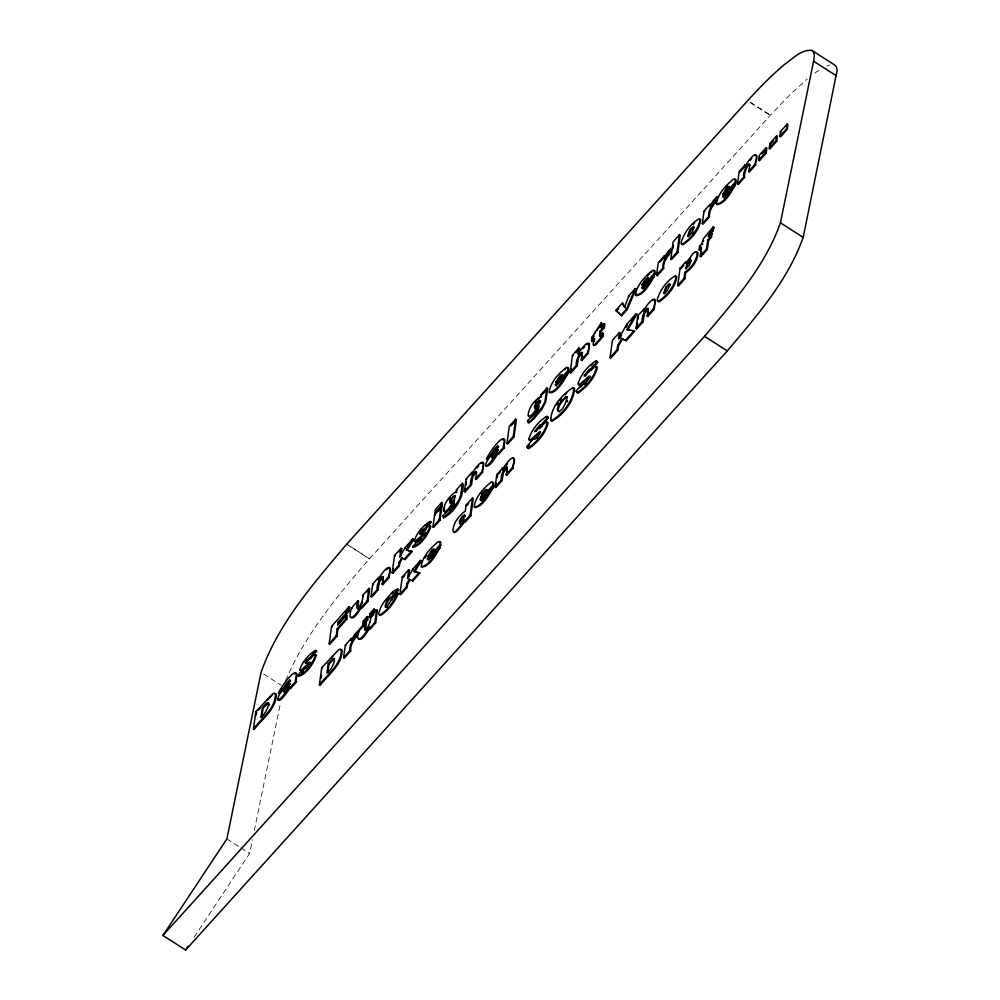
<?xml version="1.0" encoding="UTF-8"?>
<svg xmlns="http://www.w3.org/2000/svg" width="1000" height="1000" viewBox="0 0 1000 1000"><rect width="100%" height="100%" fill="white"/><g stroke="black" fill="none" stroke-linecap="round" stroke-linejoin="round"><path stroke-width="0.75" stroke-dasharray="5 3.75" d="M346.75 544.312L369.475 558.862L346.775 544.087M369.475 558.862L770.413 115.213L789.8 94.925L807.212 79.037M194.175 937.138L249.6 853.5L252.425 839.75M254.312 830.575L280.663 702.2M285.625 680.537C305.05 634.837 337.325 595.925 369.513 558.638M814.775 73.1L821.413 68.662M826.988 65.8L829.938 64.963M750.212 102.275L770.413 115.213M750.175 102.5L770.387 115.438M263.6 673.988L281.275 685.3M226.863 838.95L239.5 847.038M240.763 847.837L249.6 853.5"/><path stroke-width="1.5" d="M486.012 465.675C489.888 467.788 495.363 456.962 498.1 453.562L498.575 454.325L504.487 447.663L504.025 447.113C503.8 445.062 506.925 436.463 502.35 439.8M529.338 439.288L530.1 440.662L531.925 439.712L540.612 432.025M269.25 705.238L268.587 702.812L263.075 708.162L261.775 717.588L261.025 717.1L262.312 707.675C273.762 693.413 266.887 714.2 261.025 717.1M253.463 728.913L255.825 711.675L272.775 693.787A12.875 3.487 -57.4 0 1 275.45 694C275.5 708.562 261.35 718.4 253.463 728.913L254.225 729.4C262.113 718.888 276.262 709.05 276.212 694.488A12.875 3.487 -57.4 0 0 274.788 693.75M256.2 715.037L256.588 712.163L255.825 711.675M290.3 684.425L290.413 683.662L284.488 692.675M319.375 684.887L321.737 667.638L338.675 649.762A12.875 3.487 -57.4 0 1 341.35 649.975C341.4 664.525 327.25 674.362 319.375 684.887L320.138 685.362C328.013 674.85 342.163 665.013 342.113 650.462A12.875 3.487 -57.4 0 0 340.7 649.712M320.138 685.362L320.525 682.5M321.112 678.188L321.512 675.312M338.075 622.212L337.663 625.225L346.45 615.325L347.212 615.812L346.737 619.3L337.95 629.2L336.975 636.25L329.938 644.175L329.175 643.688L331.538 626.45L348.875 606.925L349.637 607.413L349.137 611.112L338.837 622.7L338.075 622.212L348.375 610.625L348.875 606.925M328.212 663.65L326.925 673.062C332.788 670.163 339.663 649.375 328.212 663.65L328.975 664.137L327.863 672.212M329.175 643.688L336.213 635.763L337.188 628.713L345.975 618.812L346.45 615.325M351.2 638.488L350.925 640.525L355.238 633.7L358.2 630.925L358.95 631.413C356.463 638.125 349.862 642.938 350.688 650.975L344.35 658.1L343.587 657.613L345.3 645.125L351.2 638.488L351.962 638.975M357.863 600.825L351.525 607.962C345.613 627.688 358.638 611.9 361.6 605.475L361.325 607.5L362.075 607.987L367.962 601.362L369.675 588.875L368.913 588.387L362.612 595.475C364.675 600.875 353.275 618.4 357.863 600.825L358.625 601.312L357.688 609.038L359.562 607.9M343.587 657.613L349.925 650.487C349.1 642.45 355.7 637.638 358.2 630.925M363.638 624.487L362.875 624.012L363.275 621.062L367.3 616.538L368.062 617.025L367.663 619.963L359.25 629.412C353.338 649.137 366.375 633.362 369.325 626.938L369.05 628.962L369.812 629.45L375.688 622.825L377.4 610.325L376.637 609.837L370.2 617.1L369.438 616.613L369.85 613.675L373.913 609.087L374.675 609.575L374.275 612.513L373.512 612.025L373.913 609.087M361.325 607.5L367.2 600.875L368.913 588.387M371.1 617.425L370.337 616.938C372.4 622.325 361.012 639.862 365.588 622.288L366.35 622.775L365.412 630.487M362.875 624.012L366.9 619.475L367.3 616.538M383.438 576.725L379.288 582.325L378.088 589.963L371.788 597.062L371.025 596.575L372.738 584.075L378.612 577.475L379.375 577.962L379.087 579.987M378.612 577.475L378.325 579.5C381.275 573.088 394.325 557.25 388.413 577L382.088 584.125L382.85 584.612L389.175 577.487L390.337 568.488L389.288 567.55M371.025 596.575L377.325 589.475C375.262 584.087 386.662 566.562 382.088 584.125M369.05 628.962L374.925 622.337L376.637 609.837M382.85 584.612L383.413 580.487M392.175 572.762L398.625 565.513L399.062 562.263L401.688 557.825L402.438 558.312L399.825 562.75L399.387 566L392.938 573.25L392.175 572.762L394.538 555.513L400.988 548.263L401.75 548.75L400.725 556.163M392.938 573.25L393.537 568.938M400.988 548.263L399.762 557.163L405.037 547.712L412.8 538.975L413.562 539.462L407.062 550.487L406.3 550L412.8 538.975M399.913 594.212L406.35 586.962L406.8 583.713L409.412 579.288L410.175 579.775L407.55 584.2L407.113 587.45L400.675 594.7L399.913 594.212L402.275 576.975L408.713 569.725L409.475 570.2L408.462 577.625M408.713 569.725L407.488 578.625L412.762 569.175L420.525 560.438L421.287 560.925L414.787 571.938L414.025 571.462L420.525 560.438M432.938 526.875L434.65 514.388L440.95 507.287L441.712 507.775L440 520.275L433.7 527.362L432.938 526.875L439.237 519.788L440.95 507.287M434.85 512.888L435.3 509.625L441.6 502.537L442.362 503.025L441.912 506.287L435.613 513.375L434.85 512.888L441.15 505.8L441.6 502.537M439.4 547.013C434.9 548.413 431.675 560 427.375 559.012L440.012 544.788L439.913 541.75L438.438 541.562C430.675 547.775 422.438 556.413 421.163 566.65C429.188 565.788 435.075 554.075 439.4 547.013L440.163 547.5C435.838 554.562 429.95 566.275 421.925 567.137M428.288 560.188L440.775 545.275L440.675 542.238L439.2 542.05M462.312 483.237L456.413 489.875L456.163 491.725C449.6 495.575 443.762 503.363 443.462 511.225L445.262 511.538L447.775 509.625L454.575 500.562L452.475 506.512L442.925 515.862L443.525 517.775L450.9 510.938L458.775 500.375L460.637 495.562L462.312 483.237L463.075 483.725C464.075 497.15 454.45 512.575 443.562 517.788M476.188 472L472.675 477.188L471.475 484.825L465.175 491.925L464.412 491.438L466.125 478.95L472 472.337L472.762 472.825L470.8 475.025M465.175 491.925L465.562 489.15M466.125 484.988L466.512 482.212M466.1 505.112L465.275 511.087C458.975 515.662 452.987 523.188 452.962 531.263L454 531.925L455.975 530.938L460.475 526.15L464.45 519.987L464.2 521.838L464.963 522.325L470.863 515.688L473.225 498.438L472.463 497.95L466.1 505.112L466.863 505.6L468.675 503.55M472 472.337L471.712 474.375C474.663 467.95 487.713 452.113 481.8 471.863L475.475 478.988L476.238 479.475L482.562 472.35L483.725 463.363L482.675 462.425M464.412 491.438L470.712 484.338C468.65 478.963 480.05 461.425 475.475 478.988M464.2 521.838L470.1 515.2L472.463 497.95M492.287 487.488C487.775 488.888 484.562 500.462 480.25 499.487L492.887 485.262L492.8 482.212L491.325 482.025C483.55 488.25 475.325 496.875 474.05 507.113C482.075 506.262 487.95 494.55 492.287 487.488L493.05 487.975C488.713 495.037 482.837 506.75 474.812 507.6M498.25 450.325L498.35 449.562L492.438 458.575M481.163 500.65L493.65 485.75L493.562 482.7L492.075 482.512M507.5 467.212L503.35 472.812L502.15 480.45L495.85 487.55L495.087 487.062L496.8 474.562L502.675 467.962L503.438 468.45L503.15 470.487L502.4 470L502.675 467.962M495.85 487.55L496.425 483.387M497.188 477.825L497.562 475.05L496.8 474.562M495.087 487.062L501.4 479.963C499.338 474.575 510.737 457.05 506.15 474.613L506.912 475.1L513.237 467.975C512.375 466.275 517.025 456.912 512.612 458.438M506.938 443.562L509.3 426.325L515.612 419.212L516.375 419.7L514.012 436.938L507.7 444.05L506.938 443.562L513.25 436.463L515.612 419.212M506.912 475.1L507.475 470.975M506.15 474.613L512.487 467.488C518.387 447.738 505.35 463.575 502.4 470M540.763 396.488L541.013 394.637L546.912 388L547.675 388.488L545.675 402.15L541.725 409.462L533.975 418.7L528.875 423.025L527.525 420.625L537.062 411.287L539.163 405.337L532.362 414.4L529.85 416.3L528.062 415.988C528.35 408.137 534.188 400.35 540.763 396.488L541.525 396.975L540.525 397.262M546.912 388L544.913 401.662L542.288 407.013L531.35 420.138L528.112 422.537L527.525 420.625M567.35 372.812C562.837 374.212 559.625 385.8 555.325 384.825L567.962 370.6L567.863 367.55L566.388 367.362C558.625 373.575 550.388 382.212 549.113 392.45C557.137 391.6 563.025 379.875 567.35 372.812L568.112 373.3C563.787 380.363 557.9 392.088 549.875 392.938M556.675 386.1L556.087 385.3L568.725 371.087L568.625 368.038L567.15 367.85M582.575 352.55L578.425 358.137L577.225 365.788L570.925 372.875L570.163 372.388L572.525 355.15L578.825 348.05L579.587 348.537L578.713 354.888M570.925 372.875L571.512 368.562M570.163 372.388L576.462 365.3C574.4 359.913 585.8 342.388 581.213 359.95L581.975 360.438L588.312 353.3L589.462 344.312L588.425 343.375M578.825 348.05L577.95 354.4C581.175 347.938 593.362 333.775 587.55 352.812L581.213 359.95M581.975 360.438L582.537 356.312M594.188 341.562L594.587 338.638L592.263 341.25L591.512 340.763L591.987 337.25L601.275 322.775L602.038 323.263L601.388 328.013M600.363 336.775L600.913 331.525L604.375 327.612L604.862 324.113L604.1 323.625L603.612 327.125L600.15 331.037L599.538 335.462L599.6 336.287L602.625 332.962L603.387 333.45L603.387 336.238L595.562 344.988L594.113 345.45L593.875 344.675M601.275 322.775L600.625 327.525L604.1 323.625M626.95 329.55L627.712 330.037L636.888 314.2L636.125 313.712L626.95 329.55L634.888 331.025L626.25 340.75L622.438 339.05L618.425 346.012L617.837 350.213L610.825 358.113L610.062 357.625L612.425 340.375L619.438 332.488L620.2 332.975L619.675 336.887M610.062 357.625L617.087 349.725L617.663 345.525L621.675 338.562L626.25 340.75M619.438 332.488L618.55 339L626.788 324.212L636.125 313.712M648.45 308.55L644.3 314.137L643.1 321.788L636.8 328.875L636.038 328.387L637.75 315.9L643.612 309.288L644.375 309.775L644.1 311.812M636.8 328.875L637.562 323.325M638.125 319.163L638.513 316.388L637.75 315.9M643.612 309.288L643.337 311.325C646.287 304.9 659.325 289.075 653.425 308.812L647.087 315.95L647.85 316.438L654.188 309.3L655.337 300.312L654.3 299.375M636.038 328.387L642.337 321.3C640.275 315.912 651.675 298.387 647.087 315.95M647.85 316.438L648.413 312.312M653.675 275.637C649.175 277.038 645.95 288.612 641.65 287.638L654.287 273.412L654.2 270.363L652.712 270.175C644.95 276.4 636.712 285.025 635.438 295.262C643.462 294.413 649.35 282.7 653.675 275.637L654.438 276.125C650.113 283.188 644.225 294.9 636.2 295.75L636.163 294.175M642.562 288.8L655.05 273.9L654.963 270.85L653.475 270.663M664.163 256L663.888 258.05L668.2 251.225L671.15 248.45L671.912 248.938C669.425 255.65 662.825 260.462 663.65 268.5L657.312 275.625L656.55 275.138L658.263 262.65L664.163 256L664.925 256.488L660.013 262.025M657.312 275.625L657.688 272.85M656.55 275.138L662.887 268.012C662.062 259.975 668.662 255.162 671.15 248.45M670.775 259.113L673.138 241.875L679.463 234.762L680.225 235.25L677.862 252.488L671.538 259.6L670.775 259.113L677.1 252L679.463 234.762M673.112 248.113L673.512 245.238M696.038 252.3L697.975 252.638C697.975 260.725 691.95 268.25 685.662 272.85L684.85 278.812L678.475 285.975L677.725 285.487L680.075 268.238L685.975 261.6L686.737 262.087M685.975 261.6L685.725 263.45L692.85 253.725L695.275 251.812L697.212 252.15C697.212 260.238 691.2 267.762 684.9 272.362L684.087 278.325L677.725 285.487M709.95 204.462L709.675 206.5L713.988 199.675L716.95 196.9L717.7 197.387C715.212 204.1 708.612 208.912 709.438 216.95L703.1 224.075L702.337 223.588L704.05 211.1L709.95 204.462L710.713 204.95M701.4 248.55L699.825 250.325L699.062 249.838L699.55 246.325L701.9 243.675L703.438 238.775L713.225 226.912L713.975 227.4L712.887 231.075L709.825 234.587L708.975 237.05L711.988 233.675L711.225 233.188L708.213 236.562L709.062 234.1L712.125 230.588L713.225 226.912M699.825 250.325L700.312 246.812L699.55 246.325M711.988 233.675L711.5 237.175L708.5 240.562L707.262 249.55L700.95 256.663L700.188 256.175L701.425 247.188L699.062 249.838M700.95 256.663L701.562 252.162M702.337 223.588L708.675 216.462C707.85 208.425 714.45 203.612 716.95 196.9M700.188 256.175L706.5 249.062L707.738 240.075L710.738 236.688L711.225 233.188M734.7 184.425C730.188 185.825 726.975 197.413 722.663 196.425L735.3 182.2L735.212 179.163L733.725 178.975C725.962 185.188 717.738 193.812 716.462 204.062C724.488 203.2 730.362 191.488 734.7 184.425L735.462 184.913C731.125 191.975 725.25 203.688 717.225 204.55M723.575 197.6L736.062 182.688L735.975 179.65L734.488 179.462M750.263 165.175C747.3 162.963 743.775 174.525 744.562 177.4L738.263 184.488L737.5 184L739.212 171.513L745.088 164.9L745.85 165.387L739.975 172M745.088 164.9L744.8 166.938C747.763 160.512 760.8 144.688 754.9 164.425L748.562 171.562L749.325 172.037L755.65 164.913C754.788 163.212 759.438 153.85 755.025 155.375M737.5 184L743.812 176.912C741.75 171.525 753.15 153.988 748.562 171.562M758.675 160.175L759.325 155.375L766.062 147.787L766.825 148.275L766.175 153.075L759.438 160.662L758.675 160.175L765.413 152.587L766.062 147.787M759.438 160.662L759.762 158.262M769.237 148.287L769.887 143.488L776.625 135.9L777.387 136.387L776.725 141.188L770 148.775L769.237 148.287L775.975 140.7L776.625 135.9M770 148.775L770.487 145.175M779.788 136.4L780.45 131.6L787.188 124.012L787.95 124.5L787.288 129.3L780.55 136.888L779.788 136.4L786.525 128.812L787.188 124.012M162.913 935.45L704.55 336.35C733.75 301.7 765.188 266.15 780.425 222.8L813.6 61.225L814.35 56.062L813.775 52.425L811.862 50.4C801.087 49.262 792.688 58.9 784.475 64.475C771.312 75.588 759.275 87.95 747.688 100.662L346.775 544.087C313.788 583.237 278.288 623.4 261.075 672.362L226.863 838.95L162.913 935.45L185.65 950L727.288 350.9C756.488 316.25 787.913 280.7 803.162 237.35L837.087 70.612L836.5 66.975L834.6 64.95L811.862 50.4M444.188 509.812L444.487 508.312M362.175 603.625L362.55 601.975M540.188 403L540.55 401.587M567.087 401.962L567.475 400.588M278.512 698.175C277.275 706.663 289.363 689.325 290.163 687.663L290.637 688.425L296.55 681.762L296.075 681.213C295.85 679.163 298.975 670.55 294.4 673.888M556.413 383L558.513 378.638L562.45 375.2M723 194.112L726.475 188.012L729.025 186.312L729.2 187.125L723 194.112L723.763 194.6L725.863 190.238L729.25 186.737M535.9 431.5L538.538 427.375L541.4 425.175M590.25 377.725L590.438 376.413L581.25 384.188L579.412 385.138L578.65 384.588M309.738 662.212C307.975 668.263 300.538 669.837 298.137 675.7C305.538 673.913 313.263 662.537 315.637 654.638L313 655.65L305.363 663L307.438 659.488L309.6 657.675L310.6 658.337L316.637 651.162L315.325 650.362C308.488 654.737 301.712 662.325 299.65 670.325L302.15 669.362L309.25 662.475L310.5 662.7L301.812 670.675L300.413 670.812L300.338 669.987M703.188 241.675L703.612 240.487M278.562 693.112L284.525 686.812A3.85 1.037 -57.4 0 1 286.663 683.238L289.662 680.062L290.425 680.55L287.425 683.725A3.85 1.037 -57.4 0 0 285.287 687.3L279.325 693.6L278.562 693.112C280.363 687.475 300.625 659.575 295.325 680.725L296.55 681.762M279.325 693.6L280.575 690.6M486.512 459.012L492.475 452.713A3.85 1.037 -57.4 0 1 494.6 449.137L497.612 445.962L498.375 446.45L495.363 449.625A3.85 1.037 -57.4 0 0 493.237 453.2L487.275 459.5L486.512 459.012C488.3 453.387 508.575 425.487 503.263 446.625L504.487 447.663M487.275 459.5L488.512 456.5M628.875 295.725L624.487 307.375L622.375 303.05L615.812 310.425L621.712 315.712L627.3 309.413L636 289.05L635.237 288.562L628.875 295.725L629.637 296.212M397.612 593.1C393.8 601.613 387.85 610.037 379.862 614.938L378.8 614.15L378.85 612.688L381.025 606.763A14.55 3.938 -57.4 0 1 384.525 601.213L392.837 591.6L397.475 588.938L398.612 589.85L392.6 597.125C388.675 595.525 385.238 603.3 385.15 606.838L388.075 605.062L391.688 599.325L397.612 593.1L398.375 593.587C394.562 602.1 388.612 610.525 380.613 615.425L379.562 614.637M620.95 315.225L626.538 308.925L635.237 288.562M428.862 555.925L431.95 551.087L434.5 549.388M454.75 504.312L454.137 505.637L453.375 505.15M481.737 496.388L484.825 491.55L487.375 489.862L485.487 493M289.137 687.4L289.725 686.3M620.062 338.15L621.562 335.45M626.05 327.388L627.55 324.7L626.788 324.212M425 558.038L426.463 555.725M692.225 233.65L693.312 231.938M463.9 522.8L456.725 531.425L454.762 532.413L453.725 531.75M360.887 608.525C358.675 610.938 354.412 619.95 351.138 617.45M368.612 629.975C366.4 632.388 362.137 641.413 358.862 638.9M454.312 502.825L447.175 511.287L445.062 512.288L444.1 510.925M538.9 407.587L533.125 414.888L530.612 416.788L528.825 416.475M185.65 950L188.212 946.137M597.05 330.438L599.55 326.85M557.038 404.95L558.438 402.962M485.688 496.55L483.875 498.9M688.95 259.825L690.462 257.775M506.062 465.7L507.612 463.625M289.662 680.062L289.975 680.763C275.875 694.837 271.488 712.9 289.4 687.175L290.637 688.425M497.612 445.962L497.925 446.662C483.812 460.737 479.425 478.8 497.35 453.075L498.575 454.325M448.95 499.712L450.275 497.975M386.012 600.763L387.45 598.9M559.938 400.95L561.512 398.925M481.012 493.837L482.875 491.45M305.012 661.7L306.337 660.025M284.662 689.075L286.55 686.7M602.625 332.962L602.638 335.75L594.8 344.5L593.35 344.963L593.112 344.188L593.825 338.15L591.512 340.763M391.838 596.638L397.85 589.362M431 558.425L431.912 557.312M309.837 657.85L315.875 650.675M424.4 528.888L430.438 521.712L431.2 522.2L425.163 529.375C423.212 527.163 417.9 534.375 421.1 534.3M476.938 468L478.738 465.85M750.025 160.562L751.825 158.412M301.6 672.975L303.412 670.837M419.913 534.038L427.55 526.688L430.188 525.675C427.812 533.575 420.087 544.95 412.688 546.725C416.587 541.763 439.688 520.15 414.725 541.562L414.2 541.362C416.262 533.362 423.038 525.775 429.888 521.4L430.438 521.712M417.962 541.862L419.775 539.725L419.012 539.237M534.875 402.738L536.312 401.037M582.9 348.688L584.538 346.75M725.987 187.575L727.362 185.963M546.15 417.137L547.75 416.675L548.325 417.987L541.675 425.725L540.037 424.787C526.75 440.85 541.95 423.85 546.825 421.925L547.337 422.362C544.925 432.788 536.562 442.35 527.863 448.225L526.8 446.538L533.513 438.713L534.275 439.2M547.587 422.413L548.1 422.85C545.688 433.275 537.325 442.837 528.625 448.713L527.562 447.025L529.475 444.787M595.462 361.613L597.062 361.163L597.65 362.463L590.988 370.2L589.362 369.275C576.075 385.337 591.263 368.338 596.138 366.4L596.65 366.838C594.25 377.275 585.875 386.825 577.175 392.7L576.112 391.025L582.837 383.188L584.225 384.562L586.237 383.125M580.712 387.038L583.6 383.675M540.913 425.238L547.562 417.5L546.987 416.188C538.688 421 531.312 430.288 528.575 439.625L529.338 440.175L531.163 439.225L539.85 431.538C541.275 432.863 535.487 441.087 533.513 438.713M585.625 376.138L586.775 373.162L596.888 361.975L596.3 360.675C588 365.475 580.625 374.762 577.888 384.1L578.65 384.65L580.487 383.7L589.175 376.012C590.588 377.337 584.812 385.562 582.837 383.188M258.488 710.025L260.375 707.887M345.562 612L349.637 607.413M398.988 551.85L401.75 548.75M510.962 425.8L516.375 419.7M575.988 352.587L579.587 348.537M366.975 591.912L369.675 588.875M407.738 546.013L413.562 539.462M439.012 510.812L441.712 507.775M542.75 394.025L546.688 389.6M594.3 336L592.75 337.738L591.987 337.25M615.812 310.425L616.575 310.912L618.45 308.8M634.175 291.1L636 289.05M561.862 375.513L555.65 382.512L560.288 375.225L561.688 374.712L562.625 376M644.812 283.475L642.738 285.812L644.837 281.45L648.238 277.938M727.9 189.95L729.963 187.613M762.013 153.7L765.863 149.362M773.538 140.725L770.65 143.975L769.887 143.488M289.875 687.938L295.788 681.275M411.425 551.087L404.325 559.087L405.087 559.575L412.188 551.575L406.3 550M497.812 453.837L503.738 447.175M331.025 658.525L332.912 656.388M404.875 575.388L403.038 577.463L402.275 576.975M631.7 320.037L636.888 314.2M371.625 613.013L374.675 609.575M369.438 616.613L373.512 612.025M328.975 664.137L334.487 658.775M360.012 629.9L366.35 622.775M372 616.413L373.8 614.388M418.375 564.2L421.287 560.925M498.537 473.95L500.5 471.75M683.787 265.413L680.837 268.725L680.075 268.238M433.913 549.712L427.7 556.712L432.337 549.425L433.738 548.913L434.675 550.2M486.788 490.188L480.588 497.175L485.225 489.888L486.613 489.375L487.55 490.675M429.5 556.025L431.575 553.7M419.15 572.55L412.05 580.538L412.812 581.025L419.913 573.038L414.025 571.462M625.487 340.262L634.125 330.538M565.025 394.875L566.8 392.975M693.025 224.65L694.562 223M267.013 700.425L271.9 695.462M647.387 276.05L649.475 273.812M712.075 229.45L713.975 227.4M536.912 438.65L537.85 437.65M733.413 187.1L735.462 184.913M652.387 278.312L654.438 276.125M565.037 376.587L568.112 373.3M493.05 487.975L486.9 494.525L486.138 494.038M438.113 549.688L440.163 547.5M306.913 668.037L307.938 666.95M422.062 533.413L426.438 528.925M391.975 593.737L393.6 592.087M591.038 365.625L592.788 363.85M425.962 525.337L427.713 523.587M452.812 502.65C447.788 507.262 452.325 496.025 455.4 495.662M601.388 335.95L599.987 336.112M643.962 288.337L645.275 287.038M424.562 534L416.362 541.712L414.963 541.85L414.888 541.025M539.525 428.725L542.413 425.962M386.575 569.663L388.55 567.95M538.05 399.188L539.412 397.962M716.188 198.688L717.7 197.387M670.387 250.238L671.912 248.938M357.438 632.712L358.95 631.413M650.75 272.6L651.812 271.7M564.412 369.787L565.487 368.888M420.688 539.725L421.463 539.075M652.65 300.475L653.55 299.775M481.037 463.512L481.938 462.812M586.788 344.462L587.688 343.775M365.75 630.675L366.388 630.262M387.512 606.875L385.913 607.325C385.95 603.413 389.075 597.987 392.6 597.125M724.013 197.712L724.987 197.138M481.6 500.763L482.575 500.188M428.938 522.575L431.2 522.2M314.387 651.538L316.637 651.162M691.325 260.262L687.425 264.662L686.325 268.962M305.363 663L306.55 663.263M559.6 412.113C555.375 409.562 562.612 399.988 566.287 397.362A6.275 1.7 -57.4 0 1 567.413 397.062M429.588 526.237L430.95 526.163C428.575 534.062 420.85 545.438 413.45 547.212L412.688 546.725M315.025 655.2L316.4 655.125C314.025 663.025 306.3 674.4 298.9 676.188L298.137 675.7M450.325 510.087L448.975 509.513M455.938 492.5L456.925 492.212M595.875 367.163L597.413 367.325C595.013 377.762 586.638 387.312 577.938 393.188L576.112 391.025M396.975 589.5L398.612 589.85M572.562 388.312L573.725 388.075M699.425 219.25L700.675 219.488C699.8 229.675 691.363 239.112 683.112 244.662A9.912 2.675 -57.4 0 1 681.95 243.875M675.487 276.363L676.737 276.6C675.863 286.775 667.425 296.225 659.175 301.775A9.912 2.675 -57.4 0 1 658.012 300.975M627.712 330.037L630.575 330.425M408.338 550.763L412.188 551.575M414.787 571.938L419.913 573.038M540.5 400.613L536.95 403.4L535.037 408.825M401.688 557.825L405.087 559.575M409.412 579.288L412.812 581.025M694.5 227.262L693.075 227.512L690.612 230.287L688.3 236.7M670.562 284.363L669.137 284.625L666.675 287.387L664.362 293.8M460.363 524.175L460.288 521.188L461.875 518.162L464.888 515.25L465.4 516.512M813.6 61.225L836.338 75.775M786.525 128.812L787.288 129.3M780.45 131.6L781.213 132.088M775.975 140.7L776.725 141.188M765.413 152.587L766.175 153.075M754.9 164.425L755.65 164.913M743.812 176.912L744.562 177.4M735.3 182.2L736.062 182.688M780.425 222.8L803.162 237.35M728.55 190.987L729.312 191.475M722.663 196.425L723.425 196.912M714.525 202.512L715.288 203M704.05 211.1L704.812 211.588M708.675 216.462L709.438 216.95M712.125 230.588L712.887 231.075M710.738 236.688L711.5 237.175M707.738 240.075L708.5 240.562M701.9 243.675L702.663 244.163M706.5 249.062L707.262 249.55M677.1 252L677.862 252.488M668.737 254.062L669.5 254.537M684.9 272.362L685.662 272.85M684.087 278.325L684.85 278.812M662.887 268.012L663.65 268.5M654.287 273.412L655.05 273.9M647.525 282.188L648.288 282.675M641.65 287.638L642.412 288.125M704.55 336.35L727.288 350.9M653.425 308.812L654.188 309.3M622.375 303.05L625.237 307.863M626.538 308.925L627.3 309.413M642.337 321.3L643.1 321.788M603.612 327.125L604.375 327.612M621.675 338.562L622.438 339.05M600.15 331.037L600.913 331.525M602.638 335.75L603.387 336.238M617.663 345.525L618.425 346.012M594.625 332.35L595.388 332.837M617.087 349.725L617.837 350.213M587.55 352.812L588.312 353.3M596.888 361.975L597.65 362.463M572.525 355.15L573.288 355.637M576.462 365.3L577.225 365.788M567.962 370.6L568.725 371.087M555.325 384.825L556.087 385.3M541.013 394.637L541.775 395.125M537.975 409.913L538.725 410.4M547.562 417.5L548.325 417.987M513.25 436.463L514.012 436.938M526.8 446.538L527.562 447.025M497.925 446.662L498.688 447.15M492.475 452.713L493.237 453.2M512.487 467.488L513.237 467.975M501.4 479.963L502.15 480.45M481.8 471.863L482.562 472.35M492.887 485.262L493.65 485.75M466.125 478.95L466.887 479.438M470.712 484.338L471.475 484.825M480.25 499.487L481.012 499.975M456.413 489.875L457.175 490.363M470.1 515.2L470.863 515.688M441.15 505.8L441.912 506.287M442.925 515.862L443.688 516.35M434.65 514.388L435.412 514.875M439.237 519.788L440 520.275M440.012 544.788L440.775 545.275M427.375 559.012L428.137 559.5M405.037 547.712L405.8 548.2M394.538 555.513L395.3 556M412.762 569.175L413.525 569.663M399.062 562.263L399.825 562.75M398.625 565.513L399.387 566M406.8 583.713L407.55 584.2M406.35 586.962L407.113 587.45M388.413 577L389.175 577.487M372.738 584.075L373.5 584.562M377.325 589.475L378.088 589.963M391.688 599.325L392.45 599.812M362.612 595.475L363.375 595.962M367.2 600.875L367.962 601.362M369.85 613.675L370.6 614.163M374.925 622.337L375.688 622.825M351.525 607.962L352.287 608.45M366.9 619.475L367.663 619.963M348.375 610.625L349.137 611.112M363.275 621.062L364.038 621.55M345.975 618.812L346.737 619.3M355.775 636.538L356.538 637.025M337.188 628.713L337.95 629.2M331.538 626.45L332.3 626.938M336.213 635.763L336.975 636.25M345.3 645.125L346.062 645.612M349.925 650.487L350.688 650.975M321.737 667.638L322.5 668.125M309.85 662.475L310.613 662.962M304.45 668.2L305.212 668.688M289.975 680.763L290.738 681.25M284.525 686.812L285.287 687.3M262.312 707.675L263.075 708.162M425.163 529.375L422.762 531.013L420.675 534.525M310.6 658.337L308.2 659.975L306.125 663.487M616.575 310.912L621.712 315.712M573.725 388.013C573.312 401.225 562.275 414.475 551.312 420.75L550.775 420.45C550.837 407.2 562.25 394.325 572.962 387.587L574.475 388.5C574.075 401.712 563.038 414.963 552.075 421.238L551.1 419.3M676.213 276.812C674.137 286.7 666.787 295.875 658.413 301.288A9.912 2.675 -57.4 0 1 657.262 299.237C660.312 289.938 666.838 280.387 675.487 275.8L676.213 276.812M700.15 219.713C698.075 229.6 690.725 238.775 682.35 244.175A9.912 2.675 -57.4 0 1 681.2 242.138C684.262 232.838 690.775 223.275 699.425 218.688L700.15 219.713M567.05 397.638C561.938 419.038 548.913 412.6 565.525 396.875A6.275 1.7 -57.4 0 1 566.938 396.938L567.05 397.638M289.65 683.175C287.525 692.337 277.575 697.337 289.65 683.175M497.587 449.075C495.462 458.237 485.525 463.237 497.587 449.075M459.525 520.7L459.613 523.688L463.512 519.275L464.613 514.975L462.15 516.375L459.525 520.7M691.038 261.137L689.062 265.763L685.562 268.475L687.638 262.613L690.562 259.775L691.038 261.137M450.025 501.087C448.612 507.587 456.337 498.162 455.15 495.363L452.7 496.763L450.025 501.087M534.612 405.85C533.2 412.35 540.938 402.938 539.738 400.125L537.288 401.525L534.612 405.85M669.825 285.05L667.525 290.275L665.062 293.05L663.612 293.325L665.913 286.9L669.275 283.625L669.825 285.05M693.763 227.938L691.462 233.162L689 235.95L687.55 236.213L689.85 229.8L693.213 226.513L693.763 227.938M642.375 284.05L641.975 285.325L648.188 278.337L648.012 277.525L645.462 279.212L642.375 284.05"/></g></svg>
